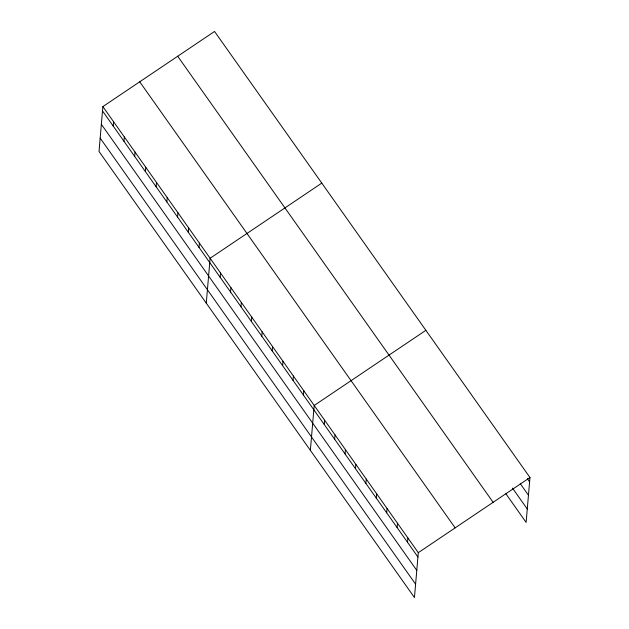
<?xml version="1.0" encoding="UTF-8"?>
<svg xmlns="http://www.w3.org/2000/svg" width="629" height="629" viewBox="0 0 629 629"><rect width="100%" height="100%" fill="white"/><g stroke="black" fill="none" stroke-linecap="round" stroke-linejoin="round"><path stroke-width="0.94" d="M102.873 106.6L99.028 151.479L414.456 597.55L418.301 552.671L102.873 106.6L214.544 31.45L529.972 477.521L526.127 522.4L505.858 493.734M113.228 126.091L113.597 121.767M123.952 141.258L124.322 136.933M134.677 156.424L135.046 152.1M145.401 171.591L145.771 167.267M156.126 186.758L156.495 182.434M166.85 201.925L167.22 197.6M177.575 217.091L177.944 212.759M188.299 232.258L188.669 227.926M199.023 247.425L199.393 243.093M206.273 303.139L210.117 258.26L321.789 183.118M220.158 277.31L220.527 272.986M230.568 292.037L230.937 287.705M240.978 306.755L241.347 302.423M251.388 321.474L251.757 317.142M261.79 336.193L262.167 331.86M272.2 350.911L272.577 346.587M282.61 365.638L282.979 361.305M293.02 380.356L293.389 376.024M303.43 395.075L303.799 390.743M310.364 450.348L314.209 405.469L425.88 330.319M324.25 424.52L324.619 420.188M334.659 439.239L335.029 434.906M345.069 453.957L345.439 449.625M355.479 468.676L355.849 464.351M365.881 483.394L366.259 479.07M376.291 498.121L376.669 493.789M386.701 512.839L387.079 508.507M397.111 527.558L397.481 523.226M407.521 542.277L407.891 537.952M418.301 552.671L529.972 477.521M527.416 478.755L529.602 481.853M520.238 483.615L528.454 495.235M512.486 488.104L527.275 509.018M177.692 56.248L493.12 502.319M139.724 81.801L455.152 527.873M102.503 110.924L417.931 557.003M101.355 124.306L416.783 570.385M100.168 138.097L415.604 584.168"/></g></svg>
